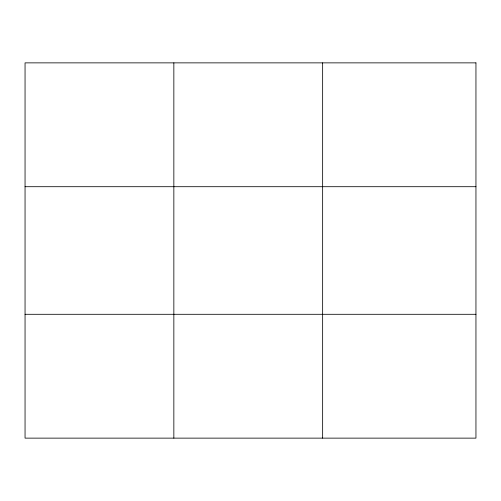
<?xml version="1.0" encoding="UTF-8"?>
<svg xmlns="http://www.w3.org/2000/svg" width="501" height="501" viewBox="0 0 501 501"><rect width="100%" height="100%" fill="white"/><g stroke="black" fill="none" stroke-linecap="round" stroke-linejoin="round"><path stroke-width="0.75" d="M173.847 438.131L173.847 62.869M322.644 438.131L322.644 62.869M25.05 186.704L475.95 186.704M25.05 314.296L475.95 314.296M475.95 62.869L475.95 438.131L25.05 438.131L25.05 62.869L475.95 62.869"/></g></svg>
